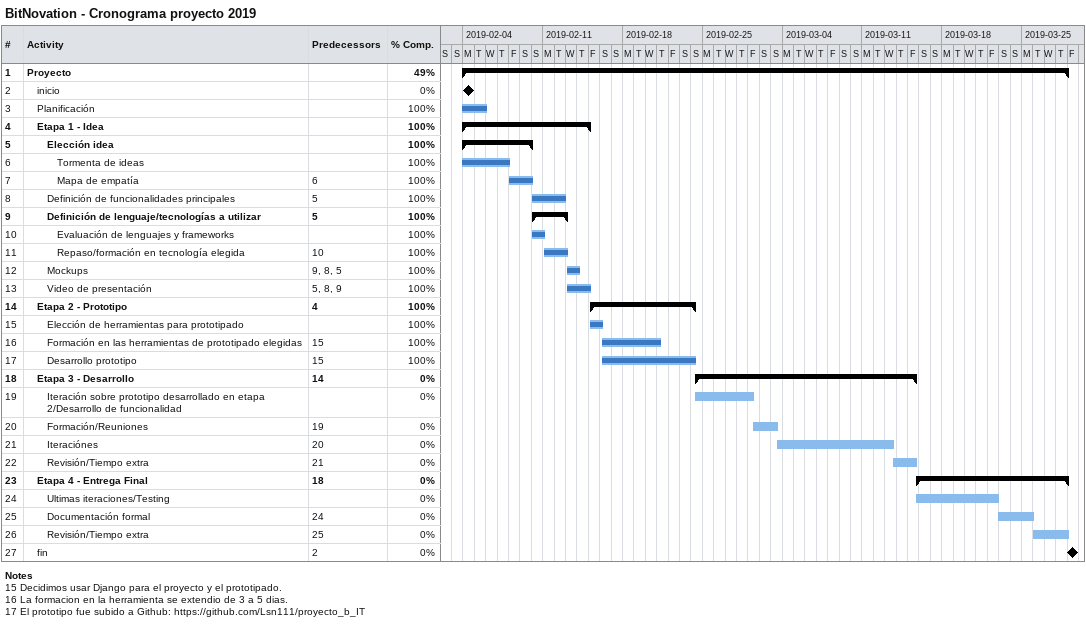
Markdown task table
BitNovation - Cronograma proyecto 2019

| ID | Level | Task | Start | Finish | Predecessors | % complete |
|---|---|---|---|---|---|---|
| 1 | 1 | **Proyecto** | 2019-02-04 | 2019-03-29 |  | 49 |
| 2 | 2 | inicio (milestone) | 2019-02-04 | 2019-02-04 |  | 0 |
| 3 | 2 | Planificación | 2019-02-04 | 2019-02-06 |  | 100 |
| 4 | 2 | **Etapa 1 - Idea** | 2019-02-04 | 2019-02-15 |  | 100 |
| 5 | 3 | **Elección idea** | 2019-02-04 | 2019-02-10 |  | 100 |
| 6 | 4 | Tormenta de ideas | 2019-02-04 | 2019-02-08 |  | 100 |
| 7 | 4 | Mapa de empatía | 2019-02-08 | 2019-02-10 | 6 | 100 |
| 8 | 3 | Definición de funcionalidades principales | 2019-02-10 | 2019-02-12 | 5 | 100 |
| 9 | 3 | **Definición de lenguaje/tecnologías a utilizar** | 2019-02-10 | 2019-02-13 | 5 | 100 |
| 10 | 4 | Evaluación de lenguajes y frameworks | 2019-02-10 | 2019-02-11 |  | 100 |
| 11 | 4 | Repaso/formación en tecnología elegida | 2019-02-11 | 2019-02-13 | 10 | 100 |
| 12 | 3 | Mockups | 2019-02-13 | 2019-02-14 | 9, 8, 5 | 100 |
| 13 | 3 | Video de presentación | 2019-02-13 | 2019-02-15 | 5, 8, 9 | 100 |
| 14 | 2 | **Etapa 2 - Prototipo** | 2019-02-15 | 2019-02-24 | 4 | 100 |
| 15 | 3 | Elección de herramientas para prototipado | 2019-02-15 | 2019-02-16 |  | 100 |
| 16 | 3 | Formación en las herramientas de prototipado elegidas | 2019-02-16 | 2019-02-21 | 15 | 100 |
| 17 | 3 | Desarrollo prototipo | 2019-02-16 | 2019-02-24 | 15 | 100 |
| 18 | 2 | **Etapa 3 - Desarrollo** | 2019-02-24 | 2019-03-15 | 14 | 0 |
| 19 | 3 | Iteración sobre prototipo desarrollado en etapa 2/Desarrollo de funcionalidad | 2019-02-24 | 2019-03-01 |  | 0 |
| 20 | 3 | Formación/Reuniones | 2019-03-01 | 2019-03-03 | 19 | 0 |
| 21 | 3 | Iteraciónes | 2019-03-03 | 2019-03-13 | 20 | 0 |
| 22 | 3 | Revisión/Tiempo extra | 2019-03-13 | 2019-03-15 | 21 | 0 |
| 23 | 2 | **Etapa 4 - Entrega Final** | 2019-03-15 | 2019-03-29 | 18 | 0 |
| 24 | 3 | Ultimas iteraciones/Testing | 2019-03-15 | 2019-03-22 |  | 0 |
| 25 | 3 | Documentación formal | 2019-03-22 | 2019-03-26 | 24 | 0 |
| 26 | 3 | Revisión/Tiempo extra | 2019-03-26 | 2019-03-29 | 25 | 0 |
| 27 | 2 | fin (milestone) | 2019-03-29 | 2019-03-29 | 2 | 0 |

Notes
- 15: Decidimos usar Django para el proyecto y el prototipado.
- 16: La formacion en la herramienta se extendio de 3 a 5 dias.
- 17: El prototipo fue subido a Github: https://github.com/Lsn111/proyecto_b_IT
